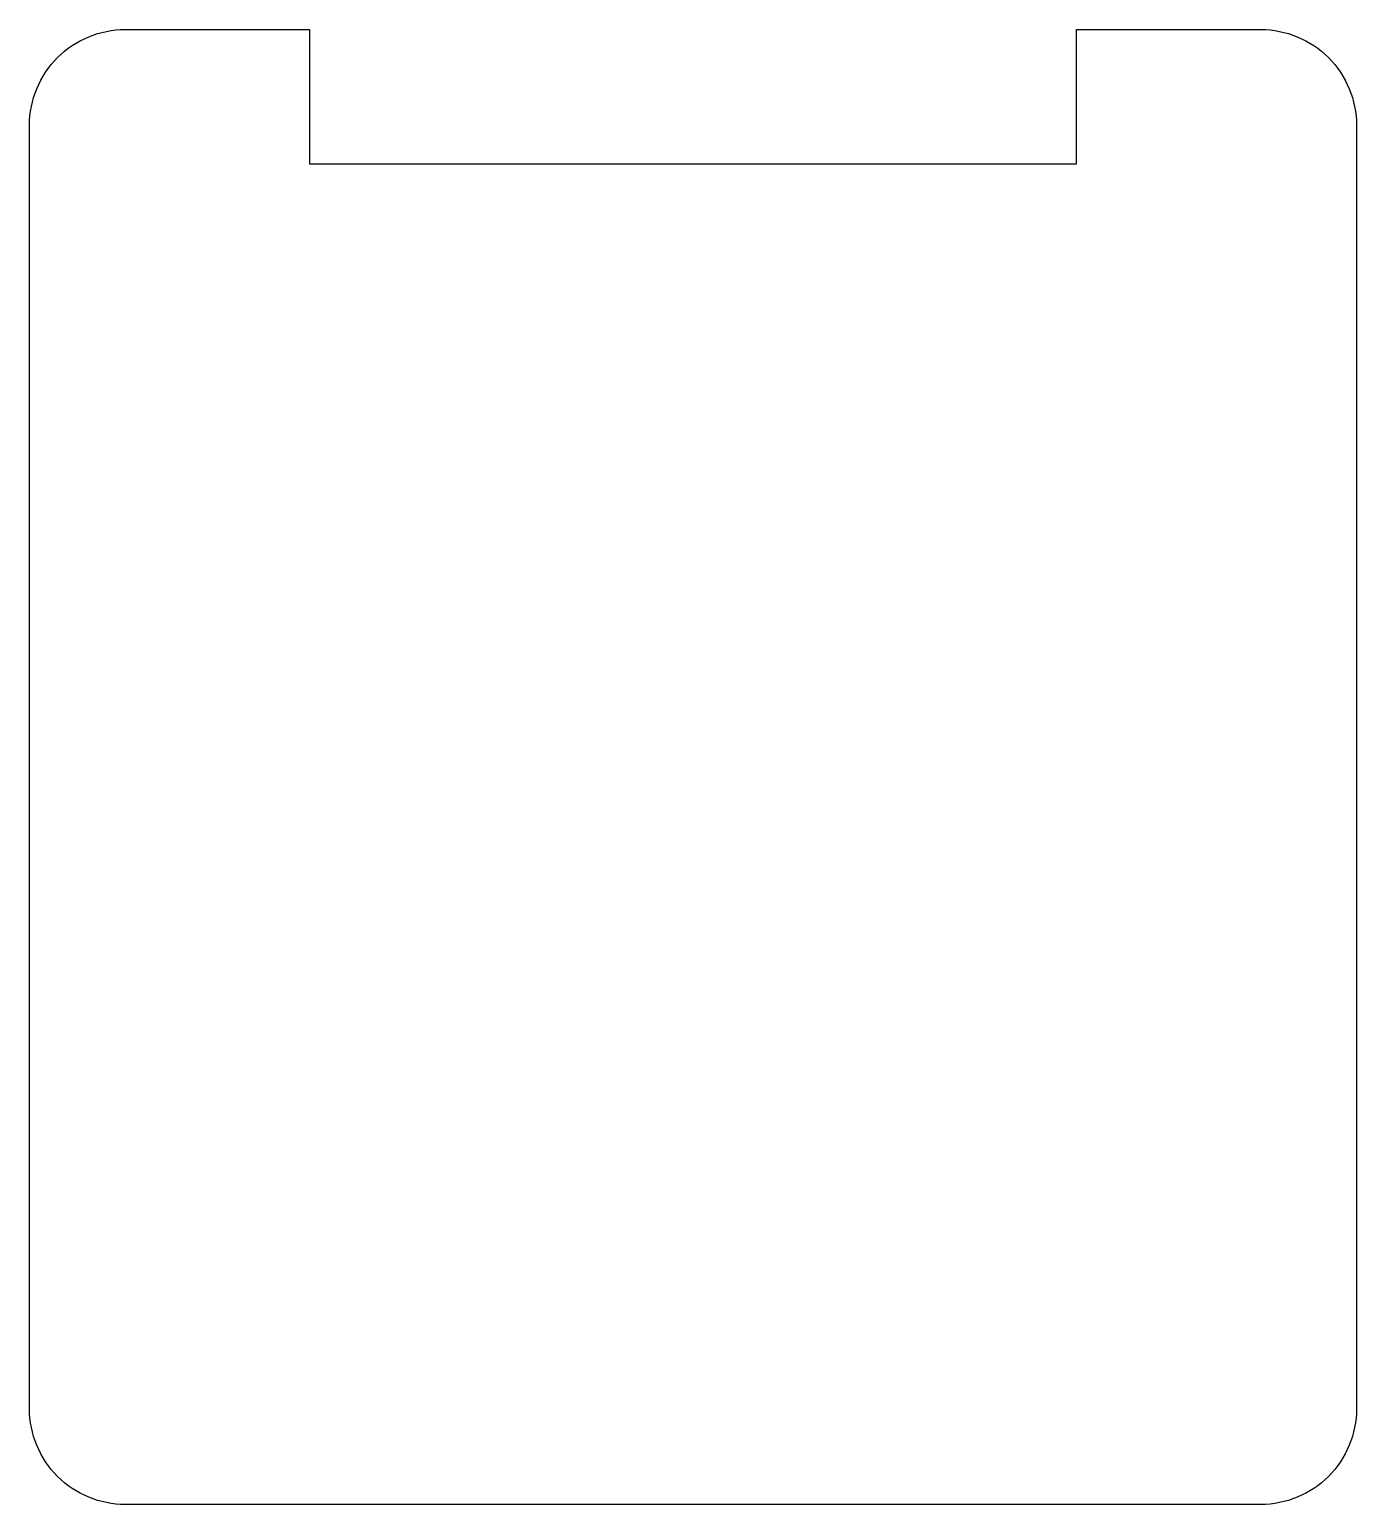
# Model space of a CAD drawing. Header units: millimetres. Extents: x -76.8 to -7.6, y -84.5 to -7.5.
import ezdxf

# ---------------------------------------------------------------- set-up
doc = ezdxf.new("R2010")
doc.units = ezdxf.units.MM
doc.layers.get('0').update_dxf_attribs({"linetype": 'CONTINUOUS'})

msp = doc.modelspace()

# ---------------------------------------------------------------- linework, layer by layer
msp.add_lwpolyline([(-7.55, -79.45, -0.414214), (-12.55, -84.45), (-71.75, -84.45, -0.414214), (-76.75, -79.45), (-76.75, -12.55, -0.414214), (-71.75, -7.55), (-62.15, -7.55), (-62.15, -14.55), (-22.15, -14.55), (-22.15, -7.55), (-12.55, -7.55, -0.414214), (-7.55, -12.55)], format="xyb", close=True)

doc.saveas('drawing.dxf')
